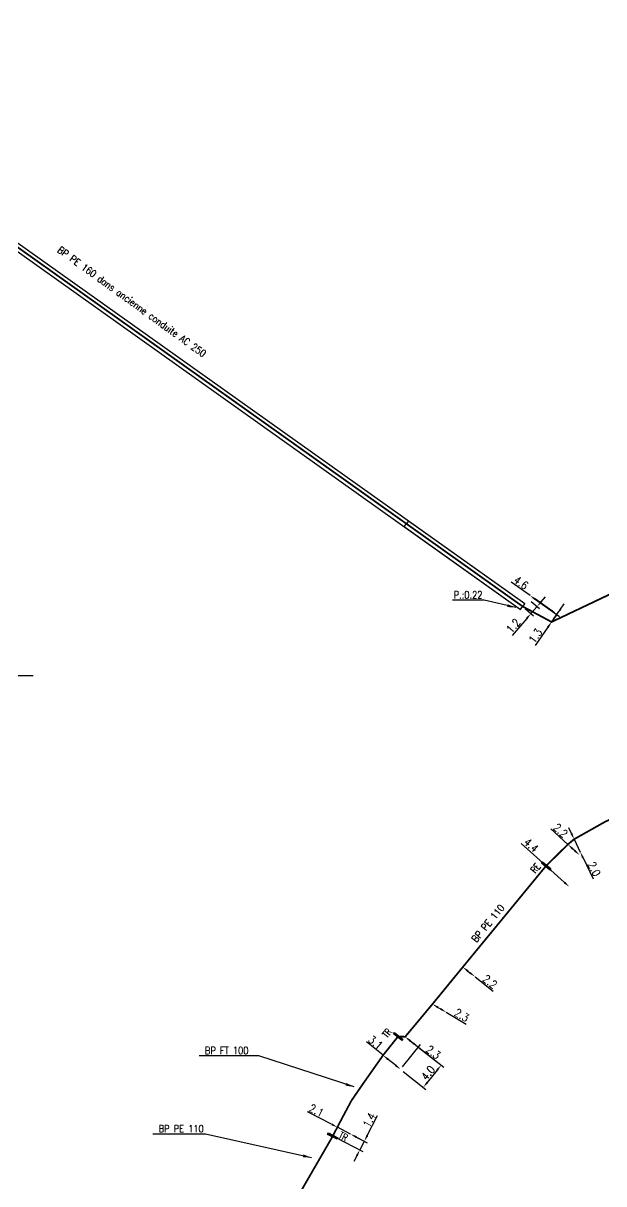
# Model space of a CAD drawing. Header units: millimetres. Extents: x 184998 to 186003, y 126995 to 128002.
# Drawn here: x 185296.8 to 185378.5, y 127498 to 127661.1 of the extents above; entities that cross this region are included whole.
import ezdxf
from ezdxf.enums import TextEntityAlignment as Align

# ---------------------------------------------------------------- set-up
doc = ezdxf.new("R2010")
doc.units = ezdxf.units.MM
doc.header["$PDMODE"] = 34
doc.linetypes.add('L_25_FT', pattern=[2000, 1000, 1000])
doc.linetypes.add('L_25_PE', pattern=[2000, 1000, 1000])
doc.layers.get('0').update_dxf_attribs({"linetype": 'CONTINUOUS'})
doc.layers.get('DEFPOINTS').update_dxf_attribs({"linetype": 'CONTINUOUS'})
for name, color, linetype in [('L_150', 1, 'CONTINUOUS'), ('L_340', 7, 'CONTINUOUS'), ('L_400', 7, 'CONTINUOUS'), ('L_900', 7, 'CONTINUOUS')]:
    doc.layers.add(name, color=color, linetype=linetype)
doc.styles.add('G_ROMANS', font='ROMANS.SHX', dxfattribs={"width": 0.75})
doc.styles.get("Standard").update_dxf_attribs({"font": 'romans.shx', "width": 0.85})
doc.dimstyles.get("Standard").update_dxf_attribs({"dimtxt": 1.5, "dimasz": 1.2, "dimexe": 0.625, "dimexo": 0.625, "dimgap": 0.25, "dimtad": 1, "dimdec": 1, "dimzin": 0, "dimdsep": 46, "dimtxsty": 'Standard', "dimcen": -0.5, "dimadec": 0, "dimazin": 0, "dimtfac": 1, "dimtdec": 1, "dimtmove": 0, "dimatfit": 3, "dimfxl": 0, "dimtolj": 1, "dimtzin": 0, "dimarcsym": 0})

# ---------------------------------------------------------------- blocks, each defined once
blk = doc.blocks.new('*D336')
at = {"layer": 'DEFPOINTS', "color": 0, "linetype": 'Continuous', "transparency": 16777216}
for p in [(185340.36, 127504.67), (185342.87, 127504.95), (185342.87, 127504.95)]:
    blk.add_point(p, dxfattribs=at)
at = {"layer": 'L_340', "color": 0, "linetype": 'Continuous', "lineweight": -2, "transparency": 16777216}
for p, q in [((185340.2, 127506.33), (185336.79, 127508.09)), ((185340.57, 127505.08), (185341.22, 127506.33)), ((185342.87, 127504.95), (185341, 127505.91)), ((185343.67, 127504.53), (185344.47, 127504.12))]:
    blk.add_line(p, q, dxfattribs=at)
at = {"layer": 'L_340', "color": 0, "linetype": 'Continuous', "transparency": 16777216}
for points in [[(185340.27, 127506.46), (185340.13, 127506.19), (185341, 127505.91)], [(185343.74, 127504.67), (185343.6, 127504.4), (185342.87, 127504.95)]]:
    blk.add_solid(points, dxfattribs=at)
at = {"layer": 'L_340', "color": 0, "linetype": 'Continuous', "transparency": 16777216, "insert": (185338.06, 127508.27), "char_height": 1.125, "attachment_point": 5, "rotation": 332.6698}
blk.add_mtext('\\A1;2.1', dxfattribs=at)
blk = doc.blocks.new('*D337')
at = {"layer": 'DEFPOINTS', "color": 0, "linetype": 'Continuous', "transparency": 16777216}
for p in [(185340.36, 127504.67), (185342.87, 127504.95), (185344.8, 127503.95)]:
    blk.add_point(p, dxfattribs=at)
at = {"layer": 'L_340', "color": 0, "linetype": 'Continuous', "lineweight": -2, "transparency": 16777216}
for p, q in [((185345.21, 127504.75), (185346.67, 127507.58)), ((185340.78, 127504.45), (185344.57, 127502.49)), ((185343.28, 127504.73), (185345.21, 127503.74)), ((185344.15, 127502.71), (185344.8, 127503.95)), ((185343.74, 127501.91), (185343.33, 127501.11))]:
    blk.add_line(p, q, dxfattribs=at)
at = {"layer": 'L_340', "color": 0, "linetype": 'Continuous', "transparency": 16777216}
for points in [[(185345.08, 127504.82), (185345.34, 127504.68), (185344.8, 127503.95)], [(185343.61, 127501.98), (185343.87, 127501.84), (185344.15, 127502.71)]]:
    blk.add_solid(points, dxfattribs=at)
at = {"layer": 'L_340', "color": 0, "linetype": 'Continuous', "transparency": 16777216, "insert": (185345.48, 127506.91), "char_height": 1.125, "attachment_point": 5, "rotation": 62.6698}
blk.add_mtext('\\A1;1.4', dxfattribs=at)
blk = doc.blocks.new('*D340')
at = {"layer": 'DEFPOINTS', "color": 0, "linetype": 'Continuous', "transparency": 16777216}
for p in [(185347.43, 127516.03), (185349.88, 127514.06), (185349.88, 127514.06)]:
    blk.add_point(p, dxfattribs=at)
at = {"layer": 'L_150', "color": 0, "linetype": 'Continuous', "lineweight": -2, "transparency": 16777216}
for p, q in [((185347.43, 127516.03), (185345.08, 127517.91)), ((185349.17, 127514.62), (185348.13, 127515.46))]:
    blk.add_line(p, q, dxfattribs=at)
at = {"layer": 'L_150', "color": 0, "linetype": 'Continuous', "transparency": 16777216}
for points in [[(185348.22, 127515.58), (185348.03, 127515.35), (185347.43, 127516.03)], [(185349.27, 127514.74), (185349.08, 127514.51), (185349.88, 127514.06)]]:
    blk.add_solid(points, dxfattribs=at)
at = {"layer": 'L_150', "color": 0, "linetype": 'Continuous', "transparency": 16777216, "insert": (185346.37, 127517.83), "char_height": 1.125, "attachment_point": 5, "rotation": 321.2455}
blk.add_mtext('\\A1;3.1', dxfattribs=at)
blk = doc.blocks.new('*D491')
at = {"layer": 'DEFPOINTS', "color": 0, "linetype": 'Continuous', "transparency": 16777216}
for p in [(185368.11, 127580.65), (185368.11, 127580.65), (185371.13, 127576.95)]:
    blk.add_point(p, dxfattribs=at)
at = {"layer": 'L_150', "color": 0, "linetype": 'Continuous', "lineweight": -2, "transparency": 16777216}
for p, q in [((185368.11, 127580.65), (185365.43, 127582.53)), ((185368.38, 127581.04), (185368.38, 127581.04)), ((185371.14, 127578.53), (185368.85, 127580.14)), ((185371.4, 127577.33), (185372.15, 127578.4))]:
    blk.add_line(p, q, dxfattribs=at)
at = {"layer": 'L_150', "color": 0, "linetype": 'Continuous', "transparency": 16777216}
for points in [[(185368.94, 127580.26), (185368.76, 127580.01), (185368.11, 127580.65)], [(185371.23, 127578.65), (185371.06, 127578.41), (185371.88, 127578.01)]]:
    blk.add_solid(points, dxfattribs=at)
at = {"layer": 'L_150', "color": 0, "linetype": 'Continuous', "transparency": 16777216, "insert": (185366.83, 127582.47), "char_height": 1.125, "attachment_point": 5, "rotation": 324.9669}
blk.add_mtext('\\A1;4.6', dxfattribs=at)
blk = doc.blocks.new('*D492')
at = {"layer": 'DEFPOINTS', "color": 0, "linetype": 'Continuous', "transparency": 16777216}
for p in [(185368.11, 127580.65), (185371.88, 127578.01), (185371.13, 127576.95)]:
    blk.add_point(p, dxfattribs=at)
at = {"layer": 'L_150', "color": 0, "linetype": 'Continuous', "lineweight": -2, "transparency": 16777216}
for p, q in [((185368.5, 127580.38), (185372.26, 127577.74)), ((185372.4, 127578.75), (185372.91, 127579.49)), ((185371.88, 127578.01), (185371.13, 127576.95)), ((185370.62, 127576.21), (185368.81, 127573.64))]:
    blk.add_line(p, q, dxfattribs=at)
at = {"layer": 'L_150', "color": 0, "linetype": 'Continuous', "transparency": 16777216}
for points in [[(185372.27, 127578.83), (185372.52, 127578.66), (185371.88, 127578.01)], [(185370.49, 127576.3), (185370.74, 127576.12), (185371.13, 127576.95)]]:
    blk.add_solid(points, dxfattribs=at)
at = {"layer": 'L_150', "color": 0, "linetype": 'Continuous', "transparency": 16777216, "insert": (185368.84, 127574.99), "char_height": 1.125, "attachment_point": 5, "rotation": 54.9669}
blk.add_mtext('\\A1;1.3', dxfattribs=at)
blk = doc.blocks.new('*D564')
at = {"layer": 'DEFPOINTS', "color": 0, "linetype": 'Continuous', "transparency": 16777216}
for p in [(185350.54, 127518.63), (185349.88, 127514.06), (185353.09, 127511.52)]:
    blk.add_point(p, dxfattribs=at)
at = {"layer": 'L_150', "color": 0, "linetype": 'Continuous', "lineweight": -2, "transparency": 16777216}
for p, q in [((185350.91, 127518.34), (185355.96, 127514.34)), ((185350.24, 127513.77), (185353.45, 127511.23)), ((185355.03, 127513.93), (185353.65, 127512.22))]:
    blk.add_line(p, q, dxfattribs=at)
at = {"layer": 'L_150', "color": 0, "linetype": 'Continuous', "transparency": 16777216}
for points in [[(185354.91, 127514.03), (185355.14, 127513.84), (185355.59, 127514.63)], [(185353.53, 127512.31), (185353.77, 127512.13), (185353.09, 127511.52)]]:
    blk.add_solid(points, dxfattribs=at)
at = {"layer": 'L_150', "color": 0, "linetype": 'Continuous', "transparency": 16777216, "insert": (185353.75, 127513.55), "char_height": 1.125, "attachment_point": 5, "rotation": 51.2455}
blk.add_mtext('\\A1;4.0', dxfattribs=at)
blk = doc.blocks.new('*D565')
at = {"layer": 'DEFPOINTS', "color": 0, "linetype": 'Continuous', "transparency": 16777216}
for p in [(185354.37, 127523.22), (185356.31, 127522.08), (185356.31, 127522.08)]:
    blk.add_point(p, dxfattribs=at)
at = {"layer": 'L_150', "color": 0, "linetype": 'Continuous', "lineweight": -2, "transparency": 16777216}
for p, q in [((185354.61, 127523.63), (185354.61, 127523.63)), ((185355.14, 127522.77), (185355.53, 127522.54)), ((185356.31, 127522.08), (185359.13, 127520.42)), ((185356.54, 127522.48), (185356.54, 127522.48))]:
    blk.add_line(p, q, dxfattribs=at)
at = {"layer": 'L_150', "color": 0, "linetype": 'Continuous', "transparency": 16777216}
for points in [[(185355.22, 127522.89), (185355.07, 127522.64), (185354.37, 127523.22)], [(185355.61, 127522.67), (185355.46, 127522.41), (185356.31, 127522.08)]]:
    blk.add_solid(points, dxfattribs=at)
at = {"layer": 'L_150', "color": 0, "linetype": 'Continuous', "transparency": 16777216, "insert": (185358.49, 127521.67), "char_height": 1.125, "attachment_point": 5, "rotation": 329.5047}
blk.add_mtext('\\A1;2.3', dxfattribs=at)
blk = doc.blocks.new('*D566')
at = {"layer": 'DEFPOINTS', "color": 0, "linetype": 'Continuous', "transparency": 16777216}
for p in [(185358.64, 127528.43), (185360.36, 127527.08), (185360.36, 127527.08)]:
    blk.add_point(p, dxfattribs=at)
at = {"layer": 'L_150', "color": 0, "linetype": 'Continuous', "lineweight": -2, "transparency": 16777216}
for p, q in [((185359.35, 127527.87), (185359.65, 127527.63)), ((185360.36, 127527.08), (185362.93, 127525.05))]:
    blk.add_line(p, q, dxfattribs=at)
at = {"layer": 'L_150', "color": 0, "linetype": 'Continuous', "transparency": 16777216}
for points in [[(185359.44, 127527.99), (185359.26, 127527.75), (185358.64, 127528.43)], [(185359.74, 127527.75), (185359.56, 127527.52), (185360.36, 127527.08)]]:
    blk.add_solid(points, dxfattribs=at)
at = {"layer": 'L_150', "color": 0, "linetype": 'Continuous', "transparency": 16777216, "insert": (185362.46, 127526.38), "char_height": 1.125, "attachment_point": 5, "rotation": 321.8106}
blk.add_mtext('\\A1;2.2', dxfattribs=at)
blk = doc.blocks.new('*D567')
at = {"layer": 'DEFPOINTS', "color": 0, "linetype": 'Continuous', "transparency": 16777216}
for p in [(185370.35, 127542.66), (185373.62, 127539.72), (185373.62, 127539.72)]:
    blk.add_point(p, dxfattribs=at)
at = {"layer": 'L_340', "color": 0, "linetype": 'Continuous', "lineweight": -2, "transparency": 16777216}
for p, q in [((185370.35, 127542.66), (185366.85, 127545.82)), ((185372.95, 127540.32), (185371.02, 127542.06))]:
    blk.add_line(p, q, dxfattribs=at)
at = {"layer": 'L_340', "color": 0, "linetype": 'Continuous', "transparency": 16777216}
for points in [[(185371.12, 127542.17), (185370.92, 127541.95), (185370.35, 127542.66)], [(185373.05, 127540.43), (185372.85, 127540.21), (185373.62, 127539.72)]]:
    blk.add_solid(points, dxfattribs=at)
at = {"layer": 'L_340', "color": 0, "linetype": 'Continuous', "transparency": 16777216, "insert": (185368.26, 127545.57), "char_height": 1.125, "attachment_point": 5, "rotation": 317.9323}
blk.add_mtext('\\A1;4.4', dxfattribs=at)
blk = doc.blocks.new('L_340_19')
at = {"linetype": 'Continuous'}
blk.add_hatch(color=0, dxfattribs=at).paths.add_polyline_path([(0.12, 0.75), (-0.12, 0.75), (-0.12, -0.75), (0.12, -0.75)])
at = {"color": 0, "linetype": 'Continuous'}
blk.add_lwpolyline([(-0.12, 0.75), (0.12, 0.75), (0.12, -0.75), (-0.12, -0.75)], close=True, dxfattribs=at)
at = {"color": 0, "linetype": 'Continuous', "width": 0.75}
for tag, height, flags, p in [('TR', 1, 8, (0, 1.98)), ('DEF_LEG', 1.2, 3, (0, -5)), ('DEF_COUP', 1.2, 3, (0, -7.5)), ('DEF_TYPE', 1.2, 3, (0, -10))]:
    blk.add_attdef(tag, text='', height=height, dxfattribs=dict(at, flags=flags)).set_placement(p, align=Align.MIDDLE)
blk = doc.blocks.new('L_340_21')
at = {"linetype": 'Continuous'}
blk.add_hatch(color=0, dxfattribs=at).paths.add_polyline_path([(0.125, 0.75), (-0.125, 0.75), (-0.125, -0.75), (0.125, -0.75)])
at = {"color": 0, "linetype": 'Continuous'}
blk.add_lwpolyline([(-0.125, 0.75), (0.125, 0.75), (0.125, -0.75), (-0.125, -0.75)], close=True, dxfattribs=at)
at = {"color": 0, "linetype": 'Continuous', "width": 0.75}
for tag, height, flags, p in [('RE', 1, 8, (0, 2)), ('DEF_LEG', 1.2, 3, (0, -5)), ('DEF_COUP', 1.2, 3, (0, -7.5)), ('DEF_TYPE', 1.2, 3, (0, -10))]:
    blk.add_attdef(tag, text='', height=height, dxfattribs=dict(at, flags=flags)).set_placement(p, align=Align.MIDDLE)
blk = doc.blocks.new('*D664')
at = {"layer": 'DEFPOINTS', "color": 0, "linetype": 'Continuous', "transparency": 16777216}
for p in [(185367.06, 127579.13), (185367.89, 127580.16), (185369.09, 127579.12)]:
    blk.add_point(p, dxfattribs=at)
at = {"layer": 'L_150', "color": 0, "linetype": 'Continuous', "lineweight": -2, "transparency": 16777216}
for p, q in [((185369.68, 127579.8), (185370.27, 127580.48)), ((185369.09, 127579.12), (185368.22, 127578.12)), ((185368.25, 127579.85), (185369.44, 127578.82)), ((185367.63, 127577.44), (185365.57, 127575.07)), ((185367.41, 127578.82), (185368.57, 127577.81))]:
    blk.add_line(p, q, dxfattribs=at)
at = {"layer": 'L_150', "color": 0, "linetype": 'Continuous', "transparency": 16777216}
for points in [[(185369.57, 127579.9), (185369.79, 127579.7), (185369.09, 127579.12)], [(185367.51, 127577.54), (185367.74, 127577.34), (185368.22, 127578.12)]]:
    blk.add_solid(points, dxfattribs=at)
at = {"layer": 'L_150', "color": 0, "linetype": 'Continuous', "transparency": 16777216, "insert": (185365.74, 127576.41), "char_height": 1.125, "attachment_point": 5, "rotation": 49.0254}
blk.add_mtext('\\A1;1.2', dxfattribs=at)
blk = doc.blocks.new('*D665')
at = {"layer": 'DEFPOINTS', "color": 0, "linetype": 'Continuous', "ltscale": 0.5, "transparency": 16777216}
for p in [(185373.42, 127545.67), (185375.05, 127544.18), (185375.05, 127544.18)]:
    blk.add_point(p, dxfattribs=at)
at = {"layer": 'L_150', "color": 0, "linetype": 'Continuous', "lineweight": -2, "ltscale": 0.5, "transparency": 16777216}
for p, q in [((185373.42, 127545.67), (185371, 127547.87)), ((185374.38, 127544.79), (185374.09, 127545.06))]:
    blk.add_line(p, q, dxfattribs=at)
at = {"layer": 'L_150', "color": 0, "linetype": 'Continuous', "ltscale": 0.5, "transparency": 16777216}
for points in [[(185374.19, 127545.17), (185373.99, 127544.95), (185373.42, 127545.67)], [(185374.48, 127544.9), (185374.28, 127544.68), (185375.05, 127544.18)]]:
    blk.add_solid(points, dxfattribs=at)
at = {"layer": 'L_150', "color": 0, "linetype": 'Continuous', "ltscale": 0.5, "transparency": 16777216, "insert": (185372.38, 127547.63), "char_height": 1.125, "attachment_point": 5, "rotation": 317.6395}
blk.add_mtext('\\A1;2.2', dxfattribs=at)
blk = doc.blocks.new('*D666')
at = {"layer": 'DEFPOINTS', "color": 0, "linetype": 'Continuous', "ltscale": 0.5, "transparency": 16777216}
for p in [(185374.3, 127546.41), (185375.16, 127544.6), (185375.16, 127544.6)]:
    blk.add_point(p, dxfattribs=at)
at = {"layer": 'L_150', "color": 0, "linetype": 'Continuous', "lineweight": -2, "ltscale": 0.5, "transparency": 16777216}
for p, q in [((185373.92, 127547.22), (185373.53, 127548.03)), ((185374.3, 127546.41), (185375.16, 127544.6)), ((185375.55, 127543.79), (185376.96, 127540.83))]:
    blk.add_line(p, q, dxfattribs=at)
at = {"layer": 'L_150', "color": 0, "linetype": 'Continuous', "ltscale": 0.5, "transparency": 16777216}
for points in [[(185374.05, 127547.28), (185373.78, 127547.15), (185374.3, 127546.41)], [(185375.69, 127543.85), (185375.41, 127543.72), (185375.16, 127544.6)]]:
    blk.add_solid(points, dxfattribs=at)
at = {"layer": 'L_150', "color": 0, "linetype": 'Continuous', "ltscale": 0.5, "transparency": 16777216, "insert": (185377.13, 127542.22), "char_height": 1.125, "attachment_point": 5, "rotation": 295.4652}
blk.add_mtext('\\A1;2.0', dxfattribs=at)
blk = doc.blocks.new('*D1118')
at = {"layer": 'DEFPOINTS', "color": 0, "linetype": 'Continuous', "transparency": 16777216}
for p in [(185350.54, 127518.63), (185352.38, 127517.17), (185349.88, 127514.06)]:
    blk.add_point(p, dxfattribs=at)
at = {"layer": 'L_150', "color": 0, "linetype": 'Continuous', "lineweight": -2, "transparency": 16777216}
for p, q in [((185350.84, 127518.99), (185350.84, 127518.99)), ((185350.17, 127514.43), (185352.68, 127517.54)), ((185351.25, 127518.07), (185351.68, 127517.73)), ((185352.38, 127517.17), (185354.95, 127515.14))]:
    blk.add_line(p, q, dxfattribs=at)
at = {"layer": 'L_150', "color": 0, "linetype": 'Continuous', "transparency": 16777216}
for points in [[(185351.34, 127518.19), (185351.15, 127517.95), (185350.54, 127518.63)], [(185351.77, 127517.85), (185351.58, 127517.61), (185352.38, 127517.17)]]:
    blk.add_solid(points, dxfattribs=at)
at = {"layer": 'L_150', "color": 0, "linetype": 'Continuous', "transparency": 16777216, "insert": (185354.49, 127516.46), "char_height": 1.125, "attachment_point": 5, "rotation": 321.6386}
blk.add_mtext('\\A1;2.3', dxfattribs=at)

msp = doc.modelspace()

# ---------------------------------------------------------------- linework, layer by layer
at = {"layer": 'L_150', "linetype": 'L_25_PE', "ltscale": 0.5, "const_width": 0.25}
for points in [[(185501.57, 127570.73), (185492.54, 127568.98), (185482.71, 127566.17), (185468.61, 127561.57), (185466.22, 127561.95), (185464.79, 127562.19), (185451.95, 127564.28), (185430.92, 127569.68), (185425.87, 127571.33), (185416.38, 127574.44), (185405.02, 127578.88), (185397.34, 127583.98), (185393.14, 127586.98), (185392.79, 127587.24), (185371.13, 127576.95), (185367.06, 127579.13), (185255.35, 127658.58), (185251.94, 127661)], [(185461.72, 127522.44), (185456.44, 127525.57), (185446.77, 127530.9), (185442.91, 127533.04), (185440.27, 127534.5), (185428.22, 127540.97), (185416.59, 127547.08), (185412.09, 127546.03), (185405.22, 127550.03), (185399.65, 127553.02), (185396.74, 127554.37), (185395.7, 127554.65), (185392.64, 127554.43), (185390.3, 127553.89), (185389.78, 127553.71), (185384.28, 127551.38), (185378.69, 127548.88), (185374.3, 127546.41), (185373.42, 127545.67), (185370.35, 127542.66)]]:
    msp.add_lwpolyline(points, dxfattribs=at)
at = {"layer": 'L_150', "linetype": 'L_25_PE', "const_width": 0.25}
for points in [[(185349.68, 127518.68), (185350.54, 127518.63), (185354.37, 127523.22), (185358.64, 127528.43), (185370.35, 127542.66), (185370.35, 127542.66)], [(185334.83, 127495.11), (185340.36, 127504.67)]]:
    msp.add_lwpolyline(points, dxfattribs=at)
at = {"layer": 'L_150', "linetype": 'L_25_FT', "const_width": 0.25}
msp.add_lwpolyline([(185340.36, 127504.67), (185340.64, 127505.22), (185341.55, 127506.97), (185342.98, 127509.65), (185344.72, 127512.18), (185347.43, 127516.03), (185347.43, 127516.03), (185349.48, 127518.6)], dxfattribs=at)
at = {"layer": 'L_400', "color": 7, "linetype": 'CONTINUOUS'}
for p, q in [((185255.64, 127658.99), (185367.35, 127579.53)), ((185255.06, 127658.18), (185366.77, 127578.72)), ((185350.42, 127590.35), (185350.71, 127590.76)), ((185350.42, 127590.35), (185366.77, 127578.72)), ((185351, 127591.16), (185350.71, 127590.76)), ((185351, 127591.16), (185367.35, 127579.53)), ((185366.77, 127578.72), (185367.06, 127579.13)), ((185366.77, 127578.72), (185367.06, 127579.13)), ((185367.35, 127579.53), (185367.06, 127579.13)), ((185367.35, 127579.53), (185367.06, 127579.13))]:
    msp.add_line(p, q, dxfattribs=at)

# ---------------------------------------------------------------- block references
at = {"layer": 'L_340'}
ref = msp.add_blockref('L_340_21', (185370.35, 127542.66), dxfattribs=dict(at, rotation=50.57200998317241))
ref.add_attrib('RE', 'RE', dxfattribs={"layer": '0', "color": 0, "linetype": 'Continuous', "height": 1, "rotation": 50.572, "style": 'G_ROMANS', "width": 0.75, "flags": 8}).set_placement((185368.87, 127542.34), align=Align.MIDDLE)
ref = msp.add_blockref('L_340_19', (185349.56, 127518.69), dxfattribs=dict(at, rotation=51.38106516487865))
ref.add_attrib('TR', 'TR', dxfattribs={"layer": '0', "color": 0, "linetype": 'Continuous', "height": 1, "rotation": 51.3811, "width": 0.75, "flags": 8}).set_placement((185347.99, 127519.14), align=Align.MIDDLE)
ref = msp.add_blockref('L_340_19', (185340.36, 127504.67), dxfattribs=dict(at, rotation=62.66977522521102))
ref.add_attrib('TR', 'TR', dxfattribs={"layer": '0', "color": 0, "linetype": 'Continuous', "height": 1, "rotation": 332.6698, "width": 0.75, "flags": 8}).set_placement((185341.84, 127504.61), align=Align.MIDDLE)

# ---------------------------------------------------------------- texts
at = {"layer": 'L_150', "linetype": 'Continuous', "width": 0.85}
msp.add_text('BP PE 110', height=1, rotation=50.5743, dxfattribs=at).set_placement((185362.19, 127534.58), align=Align.MIDDLE)
at = {"layer": 'L_150', "linetype": 'L_25_PE', "ltscale": 0.5, "insert": (185301.83, 127629.44), "char_height": 1, "attachment_point": 4, "rotation": 324.0243}
msp.add_mtext('\\A1;BP PE 160 dans ancienne conduite AC 250', dxfattribs=at)
at = {"layer": 'L_150', "linetype": 'Continuous', "ltscale": 0.5, "insert": (185361.4, 127580.76), "char_height": 1, "attachment_point": 6}
msp.add_mtext('\\A1;P.:0.22', dxfattribs=at)
at = {"layer": 'L_150', "linetype": 'Continuous', "char_height": 1, "attachment_point": 6}
for s, insert in [('BP FT 100', (185328.5, 127516.7)), ('BP PE 110', (185322.21, 127505.71))]:
    msp.add_mtext(s, dxfattribs=dict(at, insert=insert))

# ---------------------------------------------------------------- dimensions: what is measured, and where the dimension line sits
at = {"layer": 'L_150', "linetype": 'Continuous'}
for base, p1, p2, angle, picture, middle in [((185368.11, 127580.65), (185371.13, 127576.95), (185368.11, 127580.65), 324.9669, '*D491', (185366.4, 127581.85)), ((185371.88, 127578.01), (185371.13, 127576.95), (185368.11, 127580.65), 234.9669, '*D492', (185369.46, 127574.56)), ((185360.36, 127527.08), (185358.64, 127528.43), (185360.36, 127527.08), 141.8106, '*D566', (185362, 127525.79)), ((185356.3068, 127522.0803), (185354.3681, 127523.2221), (185356.3068, 127522.0803), 149.5047, '*D565', (185358.1071, 127521.0201)), ((185349.88, 127514.06), (185347.43, 127516.03), (185349.88, 127514.06), 141.2455, '*D340', (185345.9, 127517.25)), ((185352.38, 127517.17), (185350.54, 127518.63), (185349.88, 127514.06), 141.6386, '*D1118', (185354.02, 127515.88)), ((185353.09, 127511.52), (185350.54, 127518.63), (185349.88, 127514.06), 51.2455, '*D564', (185354.34, 127513.08))]:
    dim = msp.add_linear_dim(base=base, p1=p1, p2=p2, angle=angle, dimstyle='Standard', override={"dimscale": 0.75}, dxfattribs=at)
    dim.commit()
    dim.dimension.update_dxf_attribs({"geometry": picture, "text_midpoint": middle, "dimtype": 160})
dim = msp.add_linear_dim(base=(185369.09, 127579.12), p1=(185367.06, 127579.13), p2=(185367.89, 127580.16), angle=229.0254, text='1.2', dimstyle='Standard', override={"dimscale": 0.75}, dxfattribs=at)
dim.commit()
dim.dimension.update_dxf_attribs({"geometry": '*D664', "text_midpoint": (185366.3, 127575.92), "dimtype": 160})
at = {"layer": 'L_150', "linetype": 'Continuous', "ltscale": 0.5}
for base, p1, p2, angle, picture, middle in [((185375.05, 127544.18), (185373.42, 127545.67), (185375.05, 127544.18), 137.6395, '*D665', (185371.88, 127547.07)), ((185375.16, 127544.6), (185374.3, 127546.41), (185375.16, 127544.6), 115.4652, '*D666', (185376.45, 127541.9))]:
    dim = msp.add_linear_dim(base=base, p1=p1, p2=p2, angle=angle, dimstyle='Standard', override={"dimscale": 0.75}, dxfattribs=at)
    dim.commit()
    dim.dimension.update_dxf_attribs({"geometry": picture, "text_midpoint": middle, "dimtype": 160})
at = {"layer": 'L_340', "linetype": 'Continuous'}
for base, p1, p2, angle, picture, middle in [((185373.62, 127539.72), (185370.35, 127542.66), (185373.62, 127539.72), 137.9323, '*D567', (185367.75, 127545.01)), ((185342.87, 127504.95), (185340.36, 127504.67), (185342.87, 127504.95), 152.6698, '*D336', (185337.72, 127507.61)), ((185344.8, 127503.95), (185340.36, 127504.67), (185342.87, 127504.95), 242.6698, '*D337', (185346.15, 127506.57))]:
    dim = msp.add_linear_dim(base=base, p1=p1, p2=p2, angle=angle, dimstyle='Standard', override={"dimscale": 0.75}, dxfattribs=at)
    dim.commit()
    dim.dimension.update_dxf_attribs({"geometry": picture, "text_midpoint": middle, "dimtype": 160})

# ---------------------------------------------------------------- leaders
at = {"layer": 'L_150', "linetype": 'Continuous', "ltscale": 0.5, "annotation_type": 0, "has_hookline": 1, "hookline_direction": 1, "text_width": 4.21}
msp.add_leader([(185366.1, 127578.97), (185361.65, 127580.01)], dimstyle='Standard', dxfattribs=at)
at = {"layer": 'L_150', "linetype": 'Continuous', "annotation_type": 0, "has_hookline": 1, "hookline_direction": 1}
for points, text_width in [([(185343.36, 127511.58), (185329.95, 127515.95), (185328.75, 127515.95)], 6.92), ([(185337.37, 127501.63), (185322.46, 127504.96)], 7.16)]:
    msp.add_leader(points, dimstyle='Standard', dxfattribs=dict(at, text_width=text_width))
at = {"layer": 'L_900', "color": 1, "linetype": 'Continuous', "ltscale": 0.5, "annotation_type": 0, "has_hookline": 1, "hookline_direction": 0, "text_width": 17.2}
msp.add_leader([(185278.27, 127576.55), (185279.56, 127569.43), (185280.76, 127569.43)], dimstyle='Standard', dxfattribs=at)

doc.saveas('drawing.dxf')
